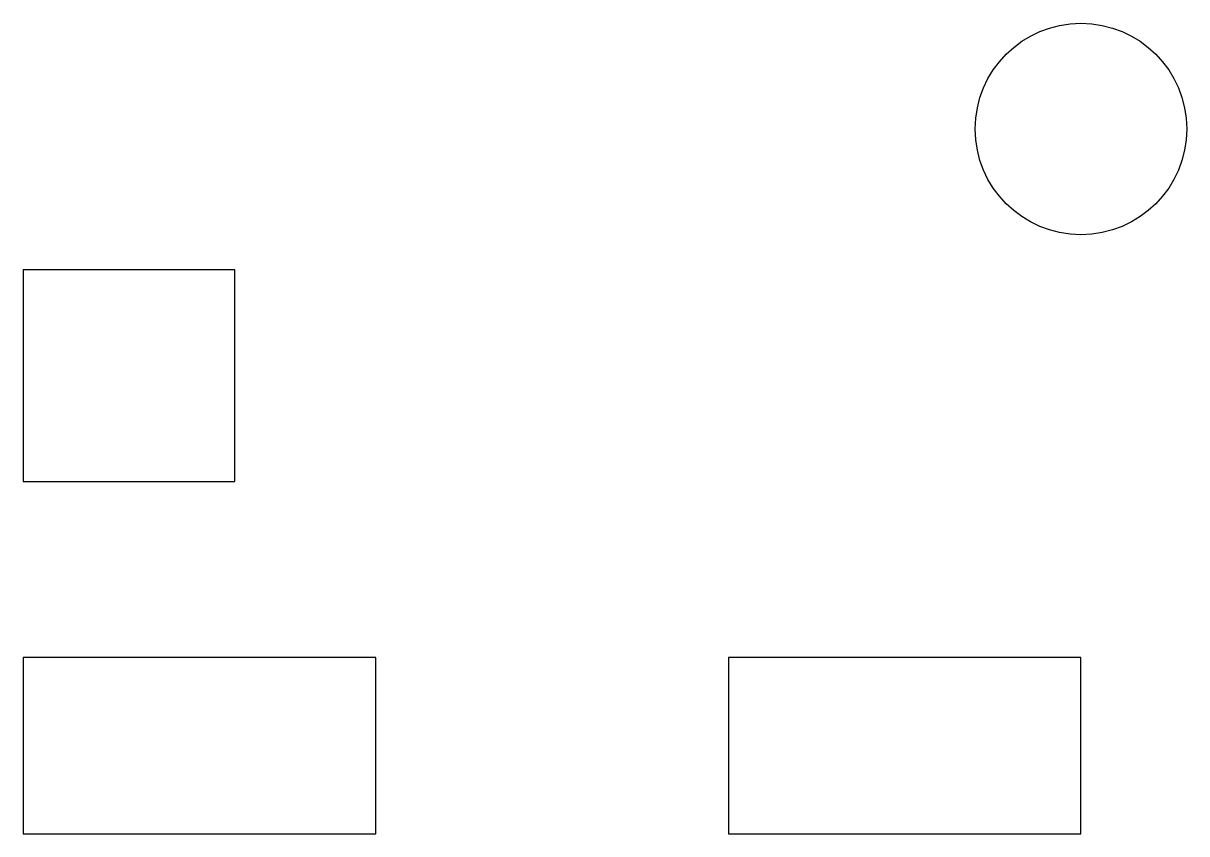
# Model space of a CAD drawing. Header units: millimetres. Extents: x 0 to 330, y 0 to 230.
import ezdxf

# ---------------------------------------------------------------- set-up
doc = ezdxf.new("R2010")
doc.units = ezdxf.units.MM
doc.layers.add('CORTE', color=1, linetype='Continuous')

msp = doc.modelspace()

# ---------------------------------------------------------------- linework, layer by layer
at = {"layer": 'CORTE'}
for points in [[(0, 100), (60, 100), (60, 160), (0, 160)], [(0, 0), (100, 0), (100, 50), (0, 50)], [(200, 0), (300, 0), (300, 50), (200, 50)]]:
    msp.add_lwpolyline(points, close=True, dxfattribs=at)
msp.add_circle((300, 200), 30, dxfattribs=at)

doc.saveas('drawing.dxf')
